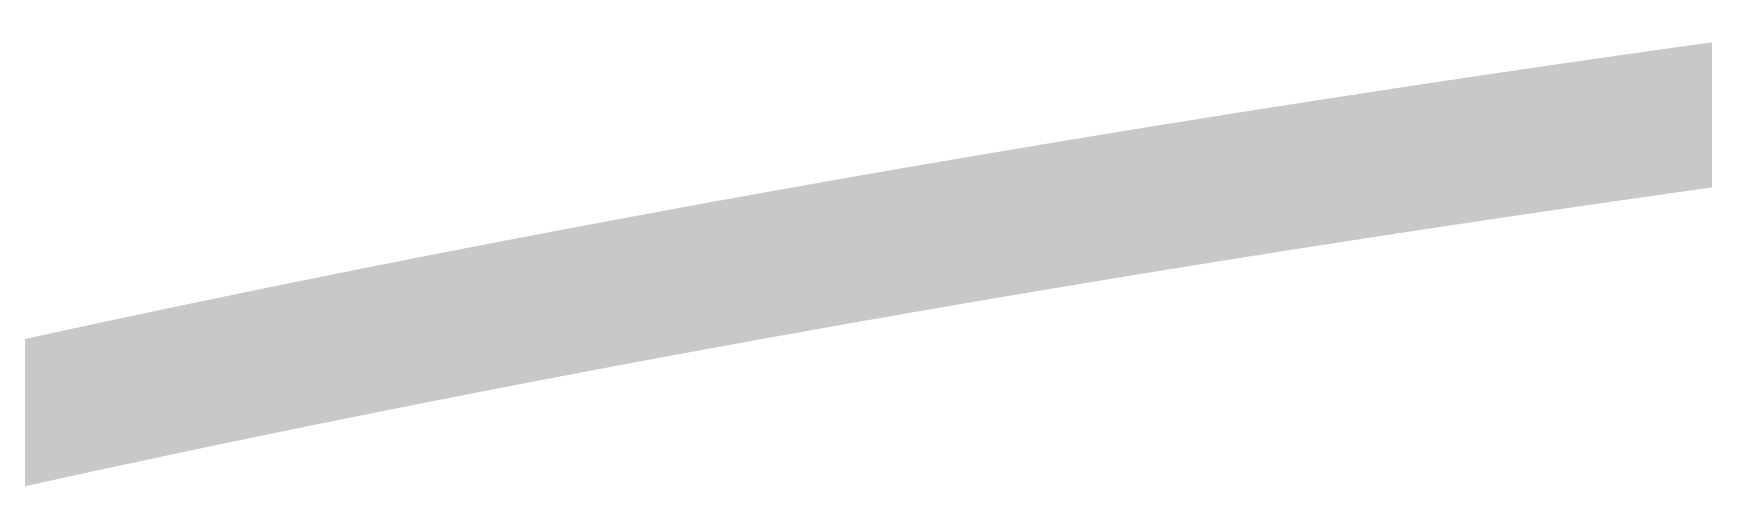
# Model space of a CAD drawing. Extents: x -0.2 to 60.2, y -0.2 to 22.2.
# Drawn here: x 8.652 to 13.296, y 20.165 to 21.459 of the extents above; entities that cross this region are included whole.
import ezdxf

# ---------------------------------------------------------------- set-up
doc = ezdxf.new("R2010")
doc.units = 0
doc.layers.add('20', color=7, linetype='CONTINUOUS')

msp = doc.modelspace()

# ---------------------------------------------------------------- linework, layer by layer
at = {"layer": '20', "const_width": 0.4}
for points in [[(13.4762, 21.2541), (13.5122, 21.259)], [(13.1162, 21.2037), (13.2242, 21.219)], [(13.2242, 21.219), (13.2602, 21.224)], [(13.2602, 21.224), (13.2962, 21.2291)], [(13.2962, 21.2291), (13.4762, 21.2541)], [(12.8283, 21.1621), (12.8643, 21.1673)], [(12.8643, 21.1673), (12.9003, 21.1726)], [(12.9003, 21.1726), (12.9723, 21.183)], [(12.9723, 21.183), (13.0082, 21.1882)], [(13.0082, 21.1882), (13.0442, 21.1934)], [(13.0442, 21.1934), (13.0802, 21.1985)], [(13.0802, 21.1985), (13.1162, 21.2037)], [(12.5045, 21.1139), (12.5765, 21.1247)], [(12.5765, 21.1247), (12.6124, 21.1301)], [(12.6124, 21.1301), (12.6484, 21.1355)], [(12.6484, 21.1355), (12.6844, 21.1408)], [(12.6844, 21.1408), (12.7204, 21.1462)], [(12.7204, 21.1462), (12.7563, 21.1515)], [(12.7563, 21.1515), (12.8283, 21.1621)], [(12.1809, 21.0641), (12.2168, 21.0697)], [(12.2168, 21.0697), (12.2528, 21.0753)], [(12.2528, 21.0753), (12.2887, 21.0809)], [(12.2887, 21.0809), (12.3607, 21.0919)], [(12.3607, 21.0919), (12.3966, 21.0975)], [(12.3966, 21.0975), (12.4326, 21.1029)], [(12.4326, 21.1029), (12.4686, 21.1084)], [(12.4686, 21.1084), (12.5045, 21.1139)], [(11.8933, 21.0186), (11.9292, 21.0244)], [(11.9292, 21.0244), (11.9652, 21.0301)], [(11.9652, 21.0301), (12.0011, 21.0359)], [(12.0011, 21.0359), (12.0371, 21.0416)], [(12.0371, 21.0416), (12.073, 21.0472)], [(12.073, 21.0472), (12.109, 21.0529)], [(12.109, 21.0529), (12.1449, 21.0585)], [(12.1449, 21.0585), (12.1809, 21.0641)], [(11.6058, 20.9719), (11.6417, 20.9778)], [(11.6417, 20.9778), (11.6777, 20.9837)], [(11.6777, 20.9837), (11.7136, 20.9896)], [(11.7136, 20.9896), (11.7495, 20.9954)], [(11.7495, 20.9954), (11.7855, 21.0013)], [(11.7855, 21.0013), (11.8573, 21.0129)], [(11.8573, 21.0129), (11.8933, 21.0186)], [(11.3544, 20.93), (11.3903, 20.936)], [(11.3903, 20.936), (11.4262, 20.942)], [(11.4262, 20.942), (11.4621, 20.9481)], [(11.4621, 20.9481), (11.498, 20.954)], [(11.498, 20.954), (11.534, 20.96)], [(11.534, 20.96), (11.5699, 20.966)], [(11.5699, 20.966), (11.6058, 20.9719)], [(11.0671, 20.8808), (11.103, 20.887)], [(11.103, 20.887), (11.1389, 20.8932)], [(11.1389, 20.8932), (11.1748, 20.8994)], [(11.1748, 20.8994), (11.2107, 20.9055)], [(11.2107, 20.9055), (11.2466, 20.9117)], [(11.2466, 20.9117), (11.2825, 20.9178)], [(11.2825, 20.9178), (11.3184, 20.9239)], [(11.3184, 20.9239), (11.3544, 20.93)], [(10.8158, 20.8366), (10.8517, 20.843)], [(10.8517, 20.843), (10.8876, 20.8494)], [(10.8876, 20.8494), (10.9235, 20.8557)], [(10.9235, 20.8557), (10.9594, 20.862)], [(10.9594, 20.862), (10.9953, 20.8683)], [(10.9953, 20.8683), (11.0312, 20.8745)], [(11.0312, 20.8745), (11.0671, 20.8808)], [(10.5287, 20.7849), (10.5646, 20.7915)], [(10.5646, 20.7915), (10.6005, 20.798)], [(10.6005, 20.798), (10.6364, 20.8045)], [(10.6364, 20.8045), (10.6723, 20.811)], [(10.6723, 20.811), (10.7081, 20.8174)], [(10.7081, 20.8174), (10.744, 20.8238)], [(10.744, 20.8238), (10.7799, 20.8302)], [(10.7799, 20.8302), (10.8158, 20.8366)], [(10.2777, 20.7386), (10.3135, 20.7452)], [(10.3135, 20.7452), (10.3494, 20.7519)], [(10.3494, 20.7519), (10.3853, 20.7586)], [(10.3853, 20.7586), (10.4211, 20.7652)], [(10.4211, 20.7652), (10.457, 20.7718)], [(10.457, 20.7718), (10.4929, 20.7784)], [(10.4929, 20.7784), (10.5287, 20.7849)], [(10.0625, 20.6979), (10.0983, 20.7047)], [(10.0983, 20.7047), (10.1342, 20.7115)], [(10.1342, 20.7115), (10.1701, 20.7183)], [(10.1701, 20.7183), (10.2059, 20.7251)], [(10.2059, 20.7251), (10.2418, 20.7318)], [(10.2418, 20.7318), (10.2777, 20.7386)], [(9.8115, 20.6494), (9.8473, 20.6564)], [(9.8473, 20.6564), (9.8832, 20.6634)], [(9.8832, 20.6634), (9.9191, 20.6703)], [(9.9191, 20.6703), (9.9549, 20.6773)], [(9.9549, 20.6773), (9.9908, 20.6842)], [(9.9908, 20.6842), (10.0266, 20.691)], [(10.0266, 20.691), (10.0625, 20.6979)], [(9.5606, 20.5997), (9.5965, 20.6069)], [(9.5965, 20.6069), (9.6323, 20.6141)], [(9.6323, 20.6141), (9.6681, 20.6212)], [(9.6681, 20.6212), (9.704, 20.6283)], [(9.704, 20.6283), (9.7398, 20.6353)], [(9.7398, 20.6353), (9.7757, 20.6424)], [(9.7757, 20.6424), (9.8115, 20.6494)], [(9.3457, 20.5562), (9.3815, 20.5635)], [(9.3815, 20.5635), (9.4173, 20.5708)], [(9.4173, 20.5708), (9.4532, 20.5781)], [(9.4532, 20.5781), (9.489, 20.5853)], [(9.489, 20.5853), (9.5248, 20.5925)], [(9.5248, 20.5925), (9.5606, 20.5997)], [(9.131, 20.5118), (9.1667, 20.5192)], [(9.1667, 20.5192), (9.2025, 20.5267)], [(9.2025, 20.5267), (9.2383, 20.5341)], [(9.2383, 20.5341), (9.2741, 20.5415)], [(9.2741, 20.5415), (9.3099, 20.5489)], [(9.3099, 20.5489), (9.3457, 20.5562)], [(8.8806, 20.4588), (8.9164, 20.4664)], [(8.9164, 20.4664), (8.9521, 20.474)], [(8.9521, 20.474), (8.9879, 20.4816)], [(8.9879, 20.4816), (9.0236, 20.4892)], [(9.0236, 20.4892), (9.0594, 20.4968)], [(9.0594, 20.4968), (9.0952, 20.5043)], [(9.0952, 20.5043), (9.131, 20.5118)], [(8.6662, 20.4123), (8.7019, 20.4201)], [(8.7019, 20.4201), (8.7377, 20.4279)], [(8.7377, 20.4279), (8.7734, 20.4357)], [(8.7734, 20.4357), (8.8091, 20.4434)], [(8.8091, 20.4434), (8.8449, 20.4511)], [(8.8449, 20.4511), (8.8806, 20.4588)], [(8.4877, 20.3729), (8.5234, 20.3808)], [(8.5234, 20.3808), (8.5591, 20.3887)], [(8.5591, 20.3887), (8.5948, 20.3966)], [(8.5948, 20.3966), (8.6305, 20.4045)], [(8.6305, 20.4045), (8.6662, 20.4123)], [(8.4521, 20.3649), (8.4877, 20.3729)]]:
    msp.add_lwpolyline(points, dxfattribs=at)
at = {"layer": '20', "const_width": 0.2}
for points in [[(13.2104, 21.318, 1), (13.238, 21.12)], [(13.2462, 21.323, 1), (13.2742, 21.125)], [(13.2824, 21.3281, 1), (13.31, 21.1301)], [(13.2382, 21.12, 1), (13.2102, 21.318)], [(13.274, 21.125, 1), (13.2464, 21.323)], [(13.3102, 21.1301, 1), (13.2822, 21.3281)], [(13.4627, 21.3532, 1), (13.4897, 21.155)], [(12.8497, 21.2662, 1), (12.8789, 21.0684)], [(12.886, 21.2716, 1), (12.9146, 21.0736)], [(12.8786, 21.0683, 1), (12.85, 21.2663)], [(12.958, 21.282, 1), (12.9866, 21.084)], [(12.9149, 21.0737, 1), (12.8857, 21.2715)], [(12.9939, 21.2872, 1), (13.0225, 21.0892)], [(13.0302, 21.2924, 1), (13.0582, 21.0944)], [(12.9866, 21.084, 1), (12.958, 21.282)], [(13.0659, 21.2975, 1), (13.0945, 21.0995)], [(13.0225, 21.0892, 1), (12.9939, 21.2872)], [(13.1022, 21.3027, 1), (13.1302, 21.1047)], [(13.0585, 21.0944, 1), (13.0299, 21.2924)], [(13.0942, 21.0995, 1), (13.0662, 21.2975)], [(13.1305, 21.1047, 1), (13.1019, 21.3027)], [(12.5616, 21.2236, 1), (12.5914, 21.0258)], [(12.5976, 21.229, 1), (12.6272, 21.0312)], [(12.6338, 21.2344, 1), (12.663, 21.0366)], [(12.5913, 21.0258, 1), (12.5617, 21.2236)], [(12.6696, 21.2397, 1), (12.6992, 21.0419)], [(12.6273, 21.0312, 1), (12.5975, 21.229)], [(12.7058, 21.2451, 1), (12.735, 21.0473)], [(12.6632, 21.0366, 1), (12.6336, 21.2344)], [(12.7417, 21.2504, 1), (12.7709, 21.0526)], [(12.699, 21.0419, 1), (12.6698, 21.2397)], [(12.7352, 21.0473, 1), (12.7056, 21.2451)], [(12.814, 21.2611, 1), (12.8426, 21.0631)], [(12.7709, 21.0526, 1), (12.7417, 21.2504)], [(12.8429, 21.0632, 1), (12.8137, 21.261)], [(12.2374, 21.1741, 1), (12.2682, 20.9765)], [(12.2736, 21.1798, 1), (12.3038, 20.982)], [(12.2322, 20.9709, 1), (12.2014, 21.1685)], [(12.2682, 20.9765, 1), (12.2374, 21.1741)], [(12.3453, 21.1907, 1), (12.3761, 20.9931)], [(12.3041, 20.9821, 1), (12.2733, 21.1797)], [(12.3818, 21.1964, 1), (12.4114, 20.9986)], [(12.4175, 21.2018, 1), (12.4477, 21.004)], [(12.3758, 20.993, 1), (12.3456, 21.1908)], [(12.4535, 21.2072, 1), (12.4837, 21.0096)], [(12.412, 20.9987, 1), (12.3812, 21.1963)], [(12.4897, 21.2128, 1), (12.5193, 21.015)], [(12.4474, 21.004, 1), (12.4178, 21.2018)], [(12.4837, 21.0095, 1), (12.4535, 21.2073)], [(12.5196, 21.0151, 1), (12.4894, 21.2127)], [(11.9493, 21.1288, 1), (11.9811, 20.9314)], [(11.9855, 21.1347, 1), (12.0167, 20.9371)], [(11.9451, 20.9257, 1), (11.9133, 21.1231)], [(12.0217, 21.1404, 1), (12.0525, 20.9428)], [(11.9808, 20.9313, 1), (11.9496, 21.1289)], [(12.0574, 21.146, 1), (12.0886, 20.9484)], [(12.017, 20.9372, 1), (11.9852, 21.1346)], [(12.0936, 21.1517, 1), (12.1244, 20.9541)], [(12.0527, 20.9428, 1), (12.0215, 21.1404)], [(12.1295, 21.1573, 1), (12.1603, 20.9597)], [(12.0884, 20.9484, 1), (12.0576, 21.146)], [(12.1655, 21.1629, 1), (12.1963, 20.9653)], [(12.1246, 20.9541, 1), (12.0934, 21.1517)], [(12.2014, 21.1685, 1), (12.2322, 20.9709)], [(12.1603, 20.9597, 1), (12.1295, 21.1573)], [(12.1963, 20.9653, 1), (12.1655, 21.1629)], [(11.6616, 21.0824, 1), (11.6938, 20.885)], [(11.6975, 21.0883, 1), (11.7297, 20.8909)], [(11.658, 20.8792, 1), (11.6254, 21.0765)], [(11.7334, 21.0941, 1), (11.7656, 20.8967)], [(11.6938, 20.885, 1), (11.6616, 21.0824)], [(11.7696, 21.1, 1), (11.8014, 20.9026)], [(11.7297, 20.8909, 1), (11.6975, 21.0883)], [(11.7656, 20.8967, 1), (11.7334, 21.0941)], [(11.8417, 21.1117, 1), (11.8729, 20.9141)], [(11.8016, 20.9026, 1), (11.7694, 21.1)], [(11.8774, 21.1173, 1), (11.9092, 20.9199)], [(11.9136, 21.1232, 1), (11.9448, 20.9256)], [(11.8732, 20.9142, 1), (11.8414, 21.1116)], [(11.9089, 20.9198, 1), (11.8777, 21.1174)], [(11.3737, 21.0346, 1), (11.4069, 20.8374)], [(11.4097, 21.0407, 1), (11.4427, 20.8434)], [(11.4456, 21.0467, 1), (11.4786, 20.8494)], [(11.4069, 20.8374, 1), (11.3737, 21.0346)], [(11.4816, 21.0527, 1), (11.5144, 20.8554)], [(11.4428, 20.8434, 1), (11.4096, 21.0407)], [(11.5176, 21.0587, 1), (11.5504, 20.8614)], [(11.4786, 20.8494, 1), (11.4456, 21.0467)], [(11.5536, 21.0646, 1), (11.5862, 20.8673)], [(11.5145, 20.8554, 1), (11.4815, 21.0527)], [(11.5895, 21.0706, 1), (11.6221, 20.8732)], [(11.5504, 20.8614, 1), (11.5176, 21.0587)], [(11.6256, 21.0765, 1), (11.6578, 20.8791)], [(11.5863, 20.8673, 1), (11.5535, 21.0646)], [(11.6221, 20.8732, 1), (11.5895, 21.0706)], [(11.086, 20.9855, 1), (11.12, 20.7884)], [(11.1219, 20.9917, 1), (11.1559, 20.7946)], [(11.1579, 20.9979, 1), (11.1917, 20.8008)], [(11.1201, 20.7885, 1), (11.0859, 20.9855)], [(11.1938, 21.0041, 1), (11.2276, 20.807)], [(11.1559, 20.7946, 1), (11.1219, 20.9917)], [(11.2298, 21.0102, 1), (11.2634, 20.8131)], [(11.1918, 20.8008, 1), (11.1578, 20.9979)], [(11.2658, 21.0164, 1), (11.2992, 20.8192)], [(11.2276, 20.807, 1), (11.1938, 21.0041)], [(11.3017, 21.0225, 1), (11.3351, 20.8253)], [(11.2635, 20.8131, 1), (11.2297, 21.0102)], [(11.3378, 21.0286, 1), (11.371, 20.8313)], [(11.2993, 20.8192, 1), (11.2657, 21.0164)], [(11.3351, 20.8253, 1), (11.3017, 21.0225)], [(11.3711, 20.8313, 1), (11.3377, 21.0286)], [(10.8343, 20.9415, 1), (10.8691, 20.7445)], [(10.8703, 20.9478, 1), (10.9049, 20.7509)], [(10.9062, 20.9542, 1), (10.9408, 20.7572)], [(10.8692, 20.7445, 1), (10.8342, 20.9415)], [(10.9421, 20.9605, 1), (10.9767, 20.7635)], [(10.905, 20.7509, 1), (10.8702, 20.9478)], [(10.9781, 20.9668, 1), (11.0125, 20.7698)], [(10.9408, 20.7572, 1), (10.9062, 20.9542)], [(11.0141, 20.9731, 1), (11.0483, 20.776)], [(10.9767, 20.7635, 1), (10.9421, 20.9605)], [(11.05, 20.9793, 1), (11.0842, 20.7822)], [(11.0126, 20.7698, 1), (10.978, 20.9668)], [(11.0484, 20.776, 1), (11.014, 20.973)], [(11.0842, 20.7822, 1), (11.05, 20.9793)], [(10.5827, 20.8964, 1), (10.6183, 20.6996)], [(10.6187, 20.9029, 1), (10.6541, 20.7061)], [(10.5825, 20.6931, 1), (10.5467, 20.8899)], [(10.6546, 20.9094, 1), (10.69, 20.7125)], [(10.6184, 20.6996, 1), (10.5826, 20.8964)], [(10.6905, 20.9158, 1), (10.7257, 20.719)], [(10.6542, 20.7061, 1), (10.6186, 20.9029)], [(10.7264, 20.9223, 1), (10.7616, 20.7254)], [(10.69, 20.7125, 1), (10.6546, 20.9094)], [(10.7624, 20.9287, 1), (10.7974, 20.7318)], [(10.7258, 20.719, 1), (10.6904, 20.9158)], [(10.7983, 20.9351, 1), (10.8333, 20.7382)], [(10.7616, 20.7254, 1), (10.7264, 20.9223)], [(10.7975, 20.7318, 1), (10.7623, 20.9287)], [(10.8333, 20.7382, 1), (10.7983, 20.9351)], [(10.3312, 20.8502, 1), (10.3676, 20.6536)], [(10.3671, 20.8569, 1), (10.4035, 20.6602)], [(10.3319, 20.6469, 1), (10.2951, 20.8435)], [(10.403, 20.8635, 1), (10.4392, 20.6668)], [(10.3677, 20.6536, 1), (10.3311, 20.8502)], [(10.439, 20.8702, 1), (10.475, 20.6734)], [(10.4035, 20.6602, 1), (10.3671, 20.8569)], [(10.4749, 20.8767, 1), (10.5109, 20.68)], [(10.4393, 20.6669, 1), (10.4029, 20.8635)], [(10.5108, 20.8833, 1), (10.5466, 20.6865)], [(10.4751, 20.6734, 1), (10.4389, 20.8701)], [(10.5467, 20.8899, 1), (10.5825, 20.6931)], [(10.5109, 20.68, 1), (10.4749, 20.8767)], [(10.5467, 20.6866, 1), (10.5107, 20.8833)], [(10.0797, 20.803, 1), (10.1169, 20.6065)], [(10.1156, 20.8098, 1), (10.1528, 20.6133)], [(10.1515, 20.8166, 1), (10.1887, 20.6201)], [(10.117, 20.6065, 1), (10.0796, 20.803)], [(10.1874, 20.8234, 1), (10.2244, 20.6268)], [(10.1528, 20.6133, 1), (10.1156, 20.8098)], [(10.2234, 20.8301, 1), (10.2602, 20.6335)], [(10.1887, 20.6201, 1), (10.1515, 20.8166)], [(10.2593, 20.8368, 1), (10.2961, 20.6403)], [(10.2245, 20.6268, 1), (10.1873, 20.8234)], [(10.2952, 20.8436, 1), (10.3318, 20.6469)], [(10.2603, 20.6335, 1), (10.2233, 20.8301)], [(10.2961, 20.6403, 1), (10.2593, 20.8368)], [(9.8282, 20.7546, 1), (9.8664, 20.5582)], [(9.8642, 20.7616, 1), (9.9022, 20.5652)], [(9.9001, 20.7685, 1), (9.9381, 20.5722)], [(9.8665, 20.5583, 1), (9.8281, 20.7546)], [(9.936, 20.7755, 1), (9.9738, 20.5791)], [(9.9023, 20.5652, 1), (9.8641, 20.7615)], [(9.9719, 20.7824, 1), (10.0097, 20.586)], [(9.9381, 20.5722, 1), (9.9001, 20.7685)], [(10.0078, 20.7893, 1), (10.0454, 20.5928)], [(9.9739, 20.5791, 1), (9.9359, 20.7754)], [(10.0438, 20.7961, 1), (10.0812, 20.5997)], [(10.0097, 20.586, 1), (9.9719, 20.7824)], [(10.0455, 20.5928, 1), (10.0077, 20.7892)], [(10.0813, 20.5997, 1), (10.0437, 20.7961)], [(9.6128, 20.7121, 1), (9.6518, 20.516)], [(9.6487, 20.7193, 1), (9.6875, 20.5231)], [(9.6161, 20.5088, 1), (9.5769, 20.705)], [(9.6846, 20.7264, 1), (9.7234, 20.5302)], [(9.6519, 20.516, 1), (9.6127, 20.7121)], [(9.7205, 20.7335, 1), (9.7591, 20.5372)], [(9.6876, 20.5231, 1), (9.6486, 20.7192)], [(9.7565, 20.7405, 1), (9.7949, 20.5443)], [(9.7234, 20.5302, 1), (9.6846, 20.7264)], [(9.7923, 20.7476, 1), (9.8307, 20.5513)], [(9.7592, 20.5372, 1), (9.7204, 20.7334)], [(9.795, 20.5443, 1), (9.7564, 20.7405)], [(9.8307, 20.5513, 1), (9.7923, 20.7475)], [(9.3616, 20.6615, 1), (9.4014, 20.4655)], [(9.3974, 20.6688, 1), (9.4372, 20.4728)], [(9.4334, 20.6761, 1), (9.473, 20.4801)], [(9.4015, 20.4656, 1), (9.3615, 20.6615)], [(9.4692, 20.6834, 1), (9.5088, 20.4873)], [(9.4372, 20.4728, 1), (9.3974, 20.6688)], [(9.5051, 20.6906, 1), (9.5445, 20.4945)], [(9.4731, 20.4801, 1), (9.4333, 20.6761)], [(9.541, 20.6978, 1), (9.5802, 20.5017)], [(9.5088, 20.4873, 1), (9.4692, 20.6833)], [(9.5769, 20.705, 1), (9.6161, 20.5088)], [(9.5446, 20.4945, 1), (9.505, 20.6906)], [(9.5803, 20.5017, 1), (9.5409, 20.6978)], [(9.1463, 20.6171, 1), (9.1871, 20.4213)], [(9.1822, 20.6246, 1), (9.2228, 20.4288)], [(9.2181, 20.632, 1), (9.2585, 20.4362)], [(9.1872, 20.4214, 1), (9.1462, 20.6171)], [(9.2539, 20.6394, 1), (9.2943, 20.4436)], [(9.2229, 20.4288, 1), (9.1821, 20.6246)], [(9.2898, 20.6468, 1), (9.33, 20.4509)], [(9.2586, 20.4362, 1), (9.218, 20.632)], [(9.3257, 20.6542, 1), (9.3657, 20.4582)], [(9.2943, 20.4436, 1), (9.2539, 20.6394)], [(9.3301, 20.4509, 1), (9.2897, 20.6468)], [(9.3658, 20.4582, 1), (9.3256, 20.6542)], [(8.9313, 20.5719, 1), (8.9729, 20.3762)], [(8.9672, 20.5795, 1), (9.0086, 20.3838)], [(8.9373, 20.3686, 1), (8.8955, 20.5642)], [(9.003, 20.5871, 1), (9.0442, 20.3914)], [(8.973, 20.3762, 1), (8.9312, 20.5718)], [(9.0388, 20.5946, 1), (9.08, 20.3989)], [(9.0087, 20.3838, 1), (8.9671, 20.5795)], [(9.0747, 20.6022, 1), (9.1157, 20.4064)], [(9.0443, 20.3914, 1), (9.0029, 20.587)], [(9.1105, 20.6096, 1), (9.1515, 20.4139)], [(9.08, 20.3989, 1), (9.0388, 20.5946)], [(9.1158, 20.4064, 1), (9.0746, 20.6021)], [(9.1515, 20.4139, 1), (9.1105, 20.6097)], [(8.7165, 20.5256, 1), (8.7589, 20.3302)], [(8.7522, 20.5334, 1), (8.7946, 20.3379)], [(8.7233, 20.3224, 1), (8.6805, 20.5178)], [(8.7881, 20.5412, 1), (8.8301, 20.3456)], [(8.759, 20.3302, 1), (8.7164, 20.5256)], [(8.8239, 20.5489, 1), (8.8659, 20.3533)], [(8.7946, 20.3379, 1), (8.7522, 20.5334)], [(8.8597, 20.5566, 1), (8.9015, 20.361)], [(8.8303, 20.3457, 1), (8.7879, 20.5411)], [(8.8955, 20.5642, 1), (8.9373, 20.3686)], [(8.8659, 20.3533, 1), (8.8239, 20.5489)], [(8.9016, 20.361, 1), (8.8596, 20.5565)], [(8.5375, 20.4864, 1), (8.5807, 20.2911)], [(8.5733, 20.4943, 1), (8.6163, 20.299)], [(8.5451, 20.2832, 1), (8.5017, 20.4784)], [(8.6091, 20.5022, 1), (8.6519, 20.3068)], [(8.5808, 20.2911, 1), (8.5374, 20.4864)], [(8.6448, 20.51, 1), (8.6876, 20.3146)], [(8.6164, 20.299, 1), (8.5732, 20.4943)], [(8.6806, 20.5178, 1), (8.7232, 20.3224)], [(8.652, 20.3068, 1), (8.609, 20.5021)], [(8.6876, 20.3146, 1), (8.6448, 20.51)], [(8.5095, 20.2753, 1), (8.4659, 20.4705)]]:
    msp.add_lwpolyline(points, format="xyb", dxfattribs=at)

doc.saveas('drawing.dxf')
